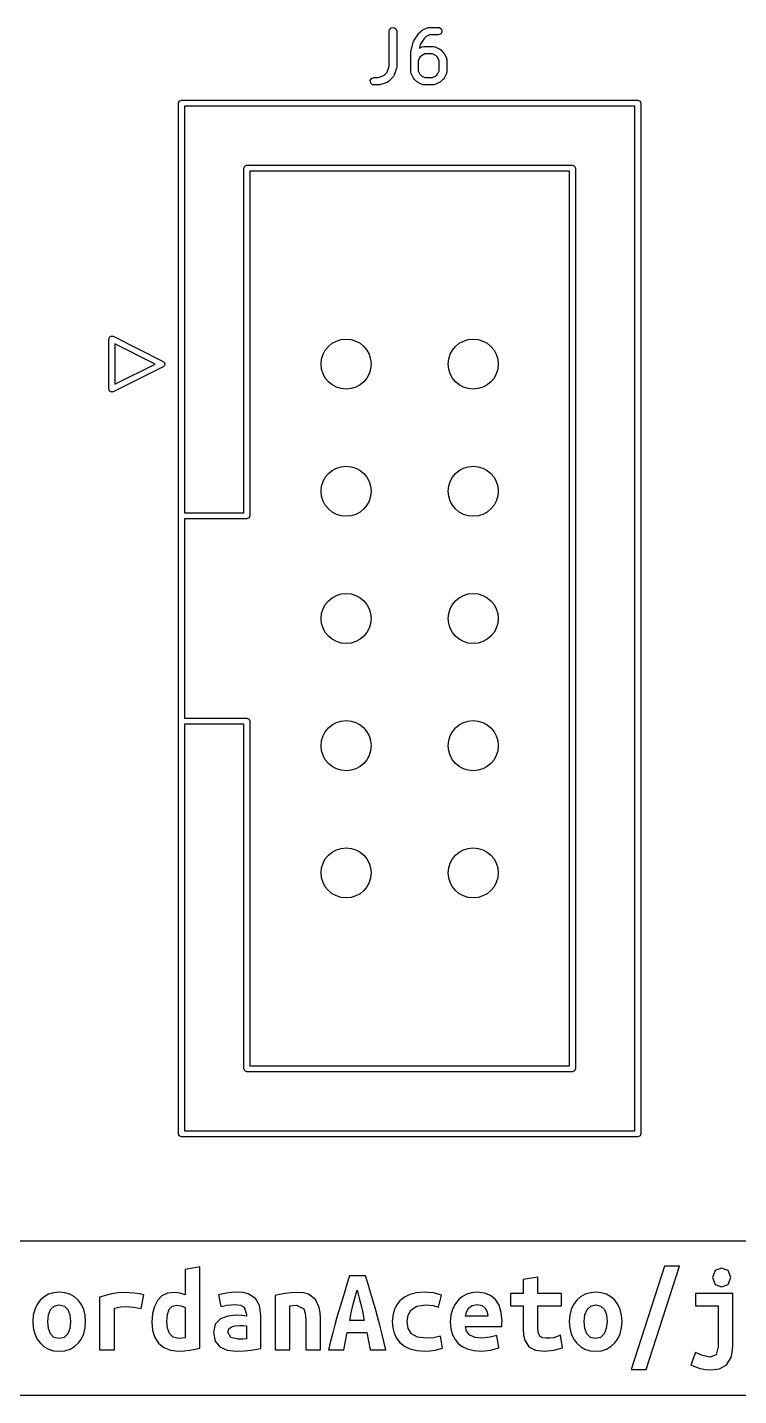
# Model space of a CAD drawing. Extents: x 80 to 221, y -131 to -73.
# Drawn here: x 174.99 to 189.2, y -130.07 to -102.75 of the extents above; entities that cross this region are included whole.
import ezdxf

# ---------------------------------------------------------------- set-up
doc = ezdxf.new("R2010")
doc.units = 0
doc.layers.add('BLACK', color=7, linetype='CONTINUOUS')

msp = doc.modelspace()

# ---------------------------------------------------------------- linework, layer by layer
at = {"layer": 'BLACK', "linetype": 'CONTINUOUS'}
for p, q in [((182.218, -102.826), (182.222, -102.801)), ((182.218, -103.528), (182.218, -102.826)), ((182.222, -102.801), (182.255, -102.761)), ((182.255, -102.761), (182.306, -102.753)), ((182.306, -102.753), (182.35, -102.778)), ((182.35, -102.778), (182.368, -102.826)), ((182.368, -102.826), (182.368, -103.541)), ((182.706, -103.023), (182.802, -102.88)), ((182.802, -102.88), (182.81, -102.872)), ((182.81, -102.872), (182.811, -102.869)), ((182.811, -102.869), (182.859, -102.821)), ((182.922, -102.969), (182.838, -103.095)), ((182.859, -102.821), (182.877, -102.808)), ((182.877, -102.808), (182.878, -102.807)), ((182.878, -102.807), (182.973, -102.759)), ((182.956, -102.936), (182.922, -102.969)), ((183.025, -102.901), (182.956, -102.936)), ((182.973, -102.759), (182.998, -102.752)), ((182.998, -102.752), (183.003, -102.753)), ((183.003, -102.753), (183.007, -102.751)), ((183.007, -102.751), (183.197, -102.751)), ((183.197, -102.901), (183.025, -102.901)), ((183.197, -102.751), (183.223, -102.756)), ((183.246, -102.884), (183.197, -102.901)), ((183.223, -102.756), (183.262, -102.789)), ((183.271, -102.839), (183.246, -102.884)), ((183.262, -102.789), (183.271, -102.839)), ((182.646, -103.255), (182.649, -103.24)), ((182.646, -103.636), (182.646, -103.255)), ((182.648, -103.237), (182.696, -103.046)), ((182.649, -103.24), (182.648, -103.237)), ((182.696, -103.046), (182.706, -103.023)), ((182.706, -103.023), (182.706, -103.023)), ((182.838, -103.095), (182.82, -103.169)), ((182.82, -103.169), (182.878, -103.14)), ((182.878, -103.14), (182.903, -103.133)), ((182.903, -103.133), (182.907, -103.134)), ((182.907, -103.134), (182.912, -103.132)), ((182.912, -103.132), (183.102, -103.132)), ((183.102, -103.132), (183.128, -103.137)), ((183.128, -103.137), (183.131, -103.14)), ((183.131, -103.14), (183.136, -103.14)), ((183.136, -103.14), (183.231, -103.188)), ((183.231, -103.188), (183.249, -103.201)), ((183.249, -103.201), (183.25, -103.202)), ((183.25, -103.202), (183.298, -103.25)), ((183.298, -103.25), (183.311, -103.268)), ((183.311, -103.268), (183.312, -103.269)), ((183.312, -103.269), (183.36, -103.364)), ((182.179, -103.643), (182.218, -103.528)), ((182.368, -103.541), (182.364, -103.563)), ((182.83, -103.347), (182.796, -103.416)), ((182.796, -103.416), (182.796, -103.618)), ((182.861, -103.317), (182.83, -103.347)), ((182.929, -103.282), (182.861, -103.317)), ((183.084, -103.282), (182.929, -103.282)), ((183.153, -103.317), (183.084, -103.282)), ((183.183, -103.347), (183.153, -103.317)), ((183.218, -103.416), (183.183, -103.347)), ((183.218, -103.618), (183.218, -103.416)), ((183.36, -103.364), (183.367, -103.389)), ((183.367, -103.389), (183.366, -103.394)), ((183.366, -103.394), (183.368, -103.398)), ((183.368, -103.398), (183.368, -103.636)), ((181.838, -103.813), (181.864, -103.769)), ((181.847, -103.864), (181.838, -103.813)), ((181.864, -103.769), (181.912, -103.751)), ((181.912, -103.751), (181.995, -103.751)), ((181.995, -103.751), (182.109, -103.713)), ((182.109, -103.713), (182.179, -103.643)), ((182.298, -103.737), (182.203, -103.832)), ((182.3, -103.732), (182.298, -103.737)), ((182.304, -103.73), (182.3, -103.732)), ((182.316, -103.707), (182.304, -103.73)), ((182.364, -103.564), (182.316, -103.707)), ((182.364, -103.563), (182.364, -103.564)), ((182.648, -103.64), (182.646, -103.636)), ((182.647, -103.644), (182.648, -103.64)), ((182.654, -103.669), (182.647, -103.644)), ((182.702, -103.765), (182.654, -103.669)), ((182.703, -103.766), (182.702, -103.765)), ((182.716, -103.784), (182.703, -103.766)), ((182.763, -103.832), (182.716, -103.784)), ((182.796, -103.618), (182.83, -103.687)), ((182.83, -103.687), (182.861, -103.717)), ((182.861, -103.717), (182.929, -103.751)), ((182.929, -103.751), (183.084, -103.751)), ((183.084, -103.751), (183.153, -103.717)), ((183.153, -103.717), (183.183, -103.687)), ((183.183, -103.687), (183.218, -103.618)), ((183.298, -103.784), (183.25, -103.832)), ((183.299, -103.783), (183.298, -103.784)), ((183.312, -103.765), (183.299, -103.783)), ((183.36, -103.669), (183.312, -103.765)), ((183.363, -103.662), (183.36, -103.665)), ((183.36, -103.665), (183.36, -103.669)), ((183.368, -103.636), (183.363, -103.662)), ((181.886, -103.897), (181.847, -103.864)), ((181.912, -103.901), (181.886, -103.897)), ((182.007, -103.901), (181.912, -103.901)), ((182.008, -103.901), (182.007, -103.901)), ((182.031, -103.898), (182.008, -103.901)), ((182.174, -103.85), (182.031, -103.898)), ((182.177, -103.847), (182.174, -103.85)), ((182.182, -103.847), (182.177, -103.847)), ((182.203, -103.832), (182.182, -103.847)), ((182.765, -103.832), (182.763, -103.832)), ((182.783, -103.846), (182.765, -103.832)), ((182.878, -103.893), (182.783, -103.846)), ((182.883, -103.894), (182.878, -103.893)), ((182.886, -103.897), (182.883, -103.894)), ((182.912, -103.901), (182.886, -103.897)), ((183.102, -103.901), (182.912, -103.901)), ((183.106, -103.9), (183.102, -103.901)), ((183.111, -103.901), (183.106, -103.9)), ((183.136, -103.893), (183.111, -103.901)), ((183.231, -103.846), (183.136, -103.893)), ((183.232, -103.845), (183.231, -103.846)), ((183.25, -103.832), (183.232, -103.845)), ((178.006, -104.264), (178.024, -104.222)), ((178.006, -124.844), (178.006, -104.264)), ((178.024, -104.222), (178.066, -104.204)), ((178.066, -104.204), (187.186, -104.204)), ((187.126, -104.324), (178.126, -104.324)), ((178.126, -104.324), (178.126, -112.444)), ((187.126, -124.784), (187.126, -104.324)), ((187.186, -104.204), (187.228, -104.222)), ((187.228, -104.222), (187.246, -104.264)), ((187.246, -104.264), (187.246, -124.844)), ((179.316, -105.564), (179.334, -105.522)), ((179.316, -112.444), (179.316, -105.564)), ((179.334, -105.522), (179.376, -105.504)), ((179.376, -105.504), (185.876, -105.504)), ((185.816, -105.624), (179.436, -105.624)), ((179.436, -105.624), (179.436, -112.504)), ((185.816, -123.484), (185.816, -105.624)), ((185.876, -105.504), (185.918, -105.522)), ((185.918, -105.522), (185.936, -105.564)), ((185.936, -105.564), (185.936, -123.544)), ((176.616, -108.974), (176.621, -108.961)), ((176.616, -109.974), (176.616, -108.974)), ((176.621, -108.961), (176.622, -108.947)), ((176.622, -108.947), (176.63, -108.941)), ((176.63, -108.941), (176.634, -108.932)), ((176.634, -108.932), (176.646, -108.926)), ((176.646, -108.926), (176.657, -108.917)), ((176.657, -108.917), (176.667, -108.918)), ((176.667, -108.918), (176.676, -108.914)), ((176.676, -108.914), (176.689, -108.919)), ((176.689, -108.919), (176.703, -108.92)), ((176.703, -108.92), (177.703, -109.42)), ((177.542, -109.474), (176.736, -109.071)), ((176.736, -109.071), (176.736, -109.877)), ((177.703, -109.528), (176.703, -110.028)), ((176.736, -109.877), (177.542, -109.474)), ((177.703, -109.42), (177.715, -109.435)), ((177.715, -109.513), (177.703, -109.528)), ((177.715, -109.435), (177.73, -109.447)), ((177.73, -109.501), (177.715, -109.513)), ((177.73, -109.447), (177.73, -109.452)), ((177.73, -109.452), (177.733, -109.455)), ((177.733, -109.493), (177.73, -109.496)), ((177.73, -109.496), (177.73, -109.501)), ((177.733, -109.455), (177.732, -109.474)), ((177.732, -109.474), (177.733, -109.493)), ((176.621, -109.987), (176.616, -109.974)), ((176.622, -110.001), (176.621, -109.987)), ((176.63, -110.007), (176.622, -110.001)), ((176.634, -110.016), (176.63, -110.007)), ((176.646, -110.022), (176.634, -110.016)), ((176.657, -110.031), (176.646, -110.022)), ((176.667, -110.03), (176.657, -110.031)), ((176.676, -110.034), (176.667, -110.03)), ((176.689, -110.029), (176.676, -110.034)), ((176.703, -110.028), (176.689, -110.029)), ((178.126, -112.444), (179.316, -112.444)), ((179.418, -112.546), (179.376, -112.564)), ((179.436, -112.504), (179.418, -112.546)), ((179.376, -112.564), (178.126, -112.564)), ((178.126, -112.564), (178.126, -116.544)), ((178.126, -116.544), (179.376, -116.544)), ((179.376, -116.544), (179.418, -116.562)), ((179.418, -116.562), (179.436, -116.604)), ((179.436, -116.604), (179.436, -123.484)), ((179.316, -116.664), (178.126, -116.664)), ((178.126, -116.664), (178.126, -124.784)), ((179.316, -123.544), (179.316, -116.664)), ((179.436, -123.484), (185.816, -123.484)), ((179.334, -123.586), (179.316, -123.544)), ((179.376, -123.604), (179.334, -123.586)), ((185.876, -123.604), (179.376, -123.604)), ((185.918, -123.586), (185.876, -123.604)), ((185.936, -123.544), (185.918, -123.586)), ((178.024, -124.886), (178.006, -124.844)), ((178.126, -124.784), (187.126, -124.784)), ((187.246, -124.844), (187.228, -124.886)), ((178.066, -124.904), (178.024, -124.886)), ((187.186, -124.904), (178.066, -124.904)), ((187.228, -124.886), (187.186, -124.904)), ((160.307, -126.977), (212.311, -126.977)), ((178.434, -127.501), (178.141, -127.551)), ((178.141, -127.551), (178.141, -128.061)), ((178.434, -129.121), (178.434, -127.501)), ((187.714, -127.489), (187.047, -129.547)), ((187.352, -129.547), (188.014, -127.489)), ((188.014, -127.489), (187.714, -127.489)), ((188.727, -127.575), (188.674, -127.713)), ((188.857, -127.525), (188.727, -127.575)), ((188.988, -127.575), (188.857, -127.525)), ((189.043, -127.713), (188.988, -127.575)), ((181.372, -127.843), (181.321, -128.011)), ((181.423, -127.68), (181.372, -127.843)), ((181.742, -127.68), (181.423, -127.68)), ((181.794, -127.844), (181.742, -127.68)), ((181.846, -128.014), (181.794, -127.844)), ((185.187, -127.706), (184.895, -127.754)), ((184.895, -127.754), (184.895, -128.035)), ((185.187, -128.035), (185.187, -127.706)), ((188.674, -127.713), (188.727, -127.849)), ((188.727, -127.849), (188.857, -127.899)), ((188.857, -127.899), (188.988, -127.849)), ((188.988, -127.849), (189.043, -127.713)), ((175.324, -128.098), (175.247, -128.167)), ((175.415, -128.048), (175.324, -128.098)), ((175.517, -128.016), (175.415, -128.048)), ((175.627, -128.006), (175.517, -128.016)), ((175.738, -128.016), (175.627, -128.006)), ((175.84, -128.048), (175.738, -128.016)), ((175.93, -128.098), (175.84, -128.048)), ((176.007, -128.167), (175.93, -128.098)), ((176.55, -128.07), (176.432, -128.108)), ((176.432, -128.108), (176.432, -129.154)), ((176.671, -128.039), (176.55, -128.07)), ((176.804, -128.02), (176.671, -128.039)), ((176.958, -128.013), (176.804, -128.02)), ((177.026, -128.016), (176.958, -128.013)), ((177.12, -128.024), (177.026, -128.016)), ((177.221, -128.038), (177.12, -128.024)), ((177.313, -128.061), (177.221, -128.038)), ((177.26, -128.332), (177.313, -128.061)), ((177.677, -128.081), (177.59, -128.169)), ((177.789, -128.028), (177.677, -128.081)), ((177.925, -128.011), (177.789, -128.028)), ((178.041, -128.024), (177.925, -128.011)), ((178.141, -128.061), (178.041, -128.024)), ((178.965, -128.022), (178.81, -128.056)), ((178.81, -128.056), (178.851, -128.292)), ((179.067, -128.01), (178.965, -128.022)), ((179.172, -128.006), (179.067, -128.01)), ((179.299, -128.014), (179.172, -128.006)), ((179.402, -128.038), (179.299, -128.014)), ((179.549, -128.129), (179.402, -128.038)), ((179.627, -128.272), (179.549, -128.129)), ((180.029, -128.05), (179.942, -128.07)), ((179.942, -128.07), (179.942, -129.154)), ((180.136, -128.03), (180.029, -128.05)), ((180.256, -128.016), (180.136, -128.03)), ((180.387, -128.011), (180.256, -128.016)), ((180.509, -128.02), (180.387, -128.011)), ((180.608, -128.048), (180.509, -128.02)), ((180.748, -128.153), (180.608, -128.048)), ((181.321, -128.011), (181.269, -128.183)), ((181.493, -128.272), (181.531, -128.124)), ((181.531, -128.124), (181.575, -127.966)), ((181.575, -127.966), (181.619, -128.124)), ((181.619, -128.124), (181.657, -128.272)), ((181.898, -128.188), (181.846, -128.014)), ((182.521, -128.107), (182.432, -128.179)), ((182.631, -128.053), (182.521, -128.107)), ((182.763, -128.018), (182.631, -128.053)), ((182.918, -128.006), (182.763, -128.018)), ((183.099, -128.02), (182.918, -128.006)), ((183.263, -128.068), (183.099, -128.02)), ((183.199, -128.304), (183.263, -128.068)), ((183.681, -128.092), (183.602, -128.157)), ((183.771, -128.044), (183.681, -128.092)), ((183.867, -128.016), (183.771, -128.044)), ((183.966, -128.006), (183.867, -128.016)), ((184.118, -128.022), (183.966, -128.006)), ((184.243, -128.071), (184.118, -128.022)), ((184.342, -128.153), (184.243, -128.071)), ((184.895, -128.035), (184.64, -128.035)), ((184.64, -128.035), (184.64, -128.278)), ((185.657, -128.035), (185.187, -128.035)), ((185.657, -128.278), (185.657, -128.035)), ((186.04, -128.098), (185.963, -128.167)), ((186.13, -128.048), (186.04, -128.098)), ((186.232, -128.016), (186.13, -128.048)), ((186.342, -128.006), (186.232, -128.016)), ((186.454, -128.016), (186.342, -128.006)), ((186.555, -128.048), (186.454, -128.016)), ((186.645, -128.098), (186.555, -128.048)), ((186.722, -128.167), (186.645, -128.098)), ((188.333, -128.035), (188.333, -128.278)), ((189.078, -128.035), (188.333, -128.035)), ((189.078, -129.08), (189.078, -128.035)), ((175.137, -128.353), (175.108, -128.467)), ((175.184, -128.252), (175.137, -128.353)), ((175.247, -128.167), (175.184, -128.252)), ((175.41, -128.459), (175.454, -128.353)), ((175.454, -128.353), (175.526, -128.284)), ((175.526, -128.284), (175.627, -128.261)), ((175.627, -128.261), (175.729, -128.284)), ((175.729, -128.284), (175.799, -128.353)), ((175.799, -128.353), (175.84, -128.459)), ((176.069, -128.252), (176.007, -128.167)), ((176.115, -128.353), (176.069, -128.252)), ((176.143, -128.467), (176.115, -128.353)), ((176.727, -128.323), (176.848, -128.3)), ((176.727, -129.154), (176.727, -128.323)), ((176.848, -128.3), (176.97, -128.294)), ((176.97, -128.294), (177.034, -128.297)), ((177.034, -128.297), (177.113, -128.305)), ((177.113, -128.305), (177.192, -128.318)), ((177.192, -128.318), (177.26, -128.332)), ((177.527, -128.288), (177.49, -128.432)), ((177.59, -128.169), (177.527, -128.288)), ((177.787, -128.448), (177.822, -128.347)), ((177.822, -128.347), (177.884, -128.284)), ((177.884, -128.284), (177.975, -128.263)), ((177.975, -128.263), (178.065, -128.276)), ((178.065, -128.276), (178.141, -128.308)), ((178.141, -128.308), (178.141, -128.918)), ((178.851, -128.292), (178.976, -128.263)), ((178.976, -128.263), (179.137, -128.251)), ((179.137, -128.251), (179.246, -128.265)), ((179.246, -128.265), (179.318, -128.307)), ((179.318, -128.307), (179.37, -128.447)), ((179.651, -128.461), (179.627, -128.272)), ((180.234, -128.275), (180.302, -128.268)), ((180.234, -129.154), (180.234, -128.275)), ((180.302, -128.268), (180.368, -128.266)), ((180.368, -128.266), (180.513, -128.335)), ((180.513, -128.335), (180.54, -128.426)), ((180.82, -128.314), (180.748, -128.153)), ((180.836, -128.414), (180.82, -128.314)), ((181.216, -128.36), (181.173, -128.506)), ((181.269, -128.183), (181.216, -128.36)), ((181.46, -128.418), (181.493, -128.272)), ((181.657, -128.272), (181.689, -128.418)), ((181.95, -128.367), (181.898, -128.188)), ((181.991, -128.515), (181.95, -128.367)), ((182.316, -128.366), (182.287, -128.476)), ((182.364, -128.265), (182.316, -128.366)), ((182.432, -128.179), (182.364, -128.265)), ((182.594, -128.461), (182.656, -128.355)), ((182.656, -128.355), (182.769, -128.286)), ((182.769, -128.286), (182.944, -128.261)), ((182.944, -128.261), (183.093, -128.274)), ((183.093, -128.274), (183.199, -128.304)), ((183.482, -128.344), (183.449, -128.465)), ((183.535, -128.242), (183.482, -128.344)), ((183.602, -128.157), (183.535, -128.242)), ((183.74, -128.487), (183.76, -128.399)), ((183.76, -128.399), (183.803, -128.323)), ((183.803, -128.323), (183.872, -128.27)), ((183.872, -128.27), (183.971, -128.251)), ((183.971, -128.251), (184.071, -128.272)), ((184.071, -128.272), (184.137, -128.325)), ((184.137, -128.325), (184.175, -128.4)), ((184.175, -128.4), (184.187, -128.487)), ((184.414, -128.265), (184.342, -128.153)), ((184.456, -128.408), (184.414, -128.265)), ((184.64, -128.278), (184.895, -128.278)), ((184.895, -128.278), (184.895, -128.737)), ((185.187, -128.73), (185.187, -128.278)), ((185.187, -128.278), (185.657, -128.278)), ((185.853, -128.353), (185.824, -128.467)), ((185.9, -128.252), (185.853, -128.353)), ((185.963, -128.167), (185.9, -128.252)), ((186.126, -128.459), (186.17, -128.353)), ((186.17, -128.353), (186.242, -128.284)), ((186.242, -128.284), (186.342, -128.261)), ((186.342, -128.261), (186.445, -128.284)), ((186.445, -128.284), (186.515, -128.353)), ((186.515, -128.353), (186.555, -128.459)), ((186.784, -128.252), (186.722, -128.167)), ((186.83, -128.353), (186.784, -128.252)), ((186.859, -128.467), (186.83, -128.353)), ((188.333, -128.278), (188.785, -128.278)), ((188.785, -128.278), (188.785, -129.094)), ((175.108, -128.467), (175.098, -128.592)), ((175.098, -128.592), (175.108, -128.719)), ((175.396, -128.594), (175.41, -128.459)), ((175.409, -128.73), (175.396, -128.594)), ((175.853, -128.594), (175.838, -128.73)), ((175.84, -128.459), (175.853, -128.594)), ((176.153, -128.592), (176.143, -128.467)), ((176.143, -128.719), (176.153, -128.592)), ((177.49, -128.432), (177.477, -128.601)), ((177.477, -128.601), (177.492, -128.768)), ((177.775, -128.587), (177.787, -128.448)), ((177.789, -128.723), (177.775, -128.587)), ((178.744, -128.647), (178.706, -128.811)), ((178.846, -128.539), (178.744, -128.647)), ((178.994, -128.481), (178.846, -128.539)), ((179.168, -128.463), (178.994, -128.481)), ((179.064, -128.694), (179.139, -128.674)), ((179.139, -128.674), (179.227, -128.668)), ((179.275, -128.468), (179.168, -128.463)), ((179.227, -128.668), (179.301, -128.672)), ((179.37, -128.482), (179.275, -128.468)), ((179.301, -128.672), (179.37, -128.68)), ((179.37, -128.447), (179.37, -128.482)), ((179.651, -129.128), (179.651, -128.461)), ((180.54, -128.426), (180.549, -128.561)), ((180.549, -128.561), (180.549, -129.154)), ((180.842, -128.523), (180.836, -128.414)), ((180.842, -129.154), (180.842, -128.523)), ((181.13, -128.659), (181.088, -128.818)), ((181.173, -128.506), (181.13, -128.659)), ((181.43, -128.57), (181.46, -128.418)), ((181.718, -128.57), (181.43, -128.57)), ((181.689, -128.418), (181.718, -128.57)), ((182.032, -128.667), (181.991, -128.515)), ((182.072, -128.824), (182.032, -128.667)), ((182.287, -128.476), (182.278, -128.594)), ((182.278, -128.594), (182.287, -128.714)), ((182.575, -128.594), (182.594, -128.461)), ((182.597, -128.732), (182.575, -128.594)), ((183.449, -128.465), (183.437, -128.604)), ((183.437, -128.604), (183.448, -128.738)), ((184.187, -128.487), (183.74, -128.487)), ((184.471, -128.58), (184.456, -128.408)), ((184.466, -128.689), (184.469, -128.639)), ((184.469, -128.639), (184.471, -128.58)), ((185.824, -128.467), (185.814, -128.592)), ((185.814, -128.592), (185.823, -128.719)), ((186.111, -128.594), (186.126, -128.459)), ((186.125, -128.73), (186.111, -128.594)), ((186.569, -128.594), (186.554, -128.73)), ((186.555, -128.459), (186.569, -128.594)), ((186.869, -128.592), (186.859, -128.467)), ((186.859, -128.719), (186.869, -128.592)), ((175.108, -128.719), (175.136, -128.834)), ((175.136, -128.834), (175.182, -128.934)), ((175.182, -128.934), (175.245, -129.02)), ((175.449, -128.837), (175.409, -128.73)), ((175.519, -128.907), (175.449, -128.837)), ((175.622, -128.93), (175.519, -128.907)), ((175.722, -128.907), (175.622, -128.93)), ((175.795, -128.837), (175.722, -128.907)), ((175.838, -128.73), (175.795, -128.837)), ((176.008, -129.02), (176.069, -128.934)), ((176.069, -128.934), (176.115, -128.834)), ((176.115, -128.834), (176.143, -128.719)), ((177.492, -128.768), (177.537, -128.909)), ((177.537, -128.909), (177.611, -129.025)), ((177.831, -128.832), (177.789, -128.723)), ((177.903, -128.904), (177.831, -128.832)), ((178.01, -128.928), (177.903, -128.904)), ((178.077, -128.925), (178.01, -128.928)), ((178.141, -128.918), (178.077, -128.925)), ((178.706, -128.811), (178.739, -128.984)), ((178.994, -128.804), (179.013, -128.735)), ((179.051, -128.912), (178.994, -128.804)), ((179.013, -128.735), (179.064, -128.694)), ((179.199, -128.944), (179.051, -128.912)), ((179.291, -128.943), (179.199, -128.944)), ((179.37, -128.937), (179.291, -128.943)), ((179.37, -128.68), (179.37, -128.937)), ((181.088, -128.818), (181.046, -128.983)), ((181.308, -129.154), (181.375, -128.813)), ((181.375, -128.813), (181.768, -128.813)), ((181.768, -128.813), (181.837, -129.154)), ((182.112, -128.987), (182.072, -128.824)), ((182.287, -128.714), (182.314, -128.825)), ((182.314, -128.825), (182.362, -128.925)), ((182.362, -128.925), (182.43, -129.011)), ((182.662, -128.837), (182.597, -128.732)), ((182.78, -128.903), (182.662, -128.837)), ((182.959, -128.925), (182.78, -128.903)), ((183.103, -128.916), (182.959, -128.925)), ((183.24, -128.885), (183.103, -128.916)), ((183.282, -129.125), (183.24, -128.885)), ((183.448, -128.738), (183.48, -128.854)), ((183.48, -128.854), (183.532, -128.952)), ((183.762, -128.787), (183.74, -128.689)), ((183.74, -128.689), (184.466, -128.689)), ((183.83, -128.862), (183.762, -128.787)), ((183.934, -128.909), (183.83, -128.862)), ((184.063, -128.925), (183.934, -128.909)), ((184.231, -128.906), (184.063, -128.925)), ((184.366, -128.868), (184.231, -128.906)), ((184.406, -129.118), (184.366, -128.868)), ((184.895, -128.737), (184.902, -128.864)), ((184.902, -128.864), (184.923, -128.965)), ((185.199, -128.83), (185.187, -128.73)), ((185.233, -128.89), (185.199, -128.83)), ((185.285, -128.918), (185.233, -128.89)), ((185.354, -128.925), (185.285, -128.918)), ((185.429, -128.923), (185.354, -128.925)), ((185.496, -128.915), (185.429, -128.923)), ((185.562, -128.897), (185.496, -128.915)), ((185.637, -128.866), (185.562, -128.897)), ((185.678, -129.118), (185.637, -128.866)), ((185.823, -128.719), (185.852, -128.834)), ((185.852, -128.834), (185.898, -128.934)), ((185.898, -128.934), (185.96, -129.02)), ((186.165, -128.837), (186.125, -128.73)), ((186.235, -128.907), (186.165, -128.837)), ((186.338, -128.93), (186.235, -128.907)), ((186.438, -128.907), (186.338, -128.93)), ((186.51, -128.837), (186.438, -128.907)), ((186.554, -128.73), (186.51, -128.837)), ((186.723, -129.02), (186.785, -128.934)), ((186.785, -128.934), (186.83, -128.834)), ((186.83, -128.834), (186.859, -128.719)), ((175.245, -129.02), (175.321, -129.09)), ((175.321, -129.09), (175.411, -129.142)), ((175.411, -129.142), (175.513, -129.174)), ((175.513, -129.174), (175.627, -129.185)), ((175.627, -129.185), (175.74, -129.174)), ((175.74, -129.174), (175.842, -129.142)), ((175.842, -129.142), (175.932, -129.09)), ((175.932, -129.09), (176.008, -129.02)), ((176.432, -129.154), (176.727, -129.154)), ((177.611, -129.025), (177.715, -129.111)), ((177.715, -129.111), (177.847, -129.163)), ((177.847, -129.163), (178.008, -129.18)), ((178.008, -129.18), (178.121, -129.176)), ((178.121, -129.176), (178.237, -129.163)), ((178.237, -129.163), (178.344, -129.144)), ((178.344, -129.144), (178.434, -129.121)), ((178.739, -128.984), (178.834, -129.098)), ((178.834, -129.098), (178.983, -129.161)), ((178.983, -129.161), (179.177, -129.18)), ((179.177, -129.18), (179.327, -129.175)), ((179.327, -129.175), (179.461, -129.161)), ((179.461, -129.161), (179.651, -129.128)), ((179.942, -129.154), (180.234, -129.154)), ((180.549, -129.154), (180.842, -129.154)), ((181.046, -128.983), (181.004, -129.154)), ((181.004, -129.154), (181.308, -129.154)), ((181.837, -129.154), (182.151, -129.154)), ((182.151, -129.154), (182.112, -128.987)), ((182.43, -129.011), (182.52, -129.081)), ((182.52, -129.081), (182.631, -129.135)), ((182.631, -129.135), (182.766, -129.169)), ((182.766, -129.169), (182.925, -129.18)), ((182.925, -129.18), (183.037, -129.176)), ((183.037, -129.176), (183.132, -129.165)), ((183.132, -129.165), (183.282, -129.125)), ((183.532, -128.952), (183.603, -129.034)), ((183.603, -129.034), (183.691, -129.097)), ((183.691, -129.097), (183.796, -129.143)), ((183.796, -129.143), (183.916, -129.171)), ((183.916, -129.171), (184.052, -129.18)), ((184.052, -129.18), (184.244, -129.162)), ((184.244, -129.162), (184.406, -129.118)), ((184.923, -128.965), (185.006, -129.099)), ((185.006, -129.099), (185.14, -129.163)), ((185.14, -129.163), (185.321, -129.18)), ((185.321, -129.18), (185.503, -129.166)), ((185.503, -129.166), (185.678, -129.118)), ((185.96, -129.02), (186.037, -129.09)), ((186.037, -129.09), (186.127, -129.142)), ((186.127, -129.142), (186.229, -129.174)), ((186.229, -129.174), (186.342, -129.185)), ((186.342, -129.185), (186.456, -129.174)), ((186.456, -129.174), (186.558, -129.142)), ((186.558, -129.142), (186.647, -129.09)), ((186.647, -129.09), (186.723, -129.02)), ((188.333, -129.209), (188.243, -129.456)), ((188.477, -129.272), (188.333, -129.209)), ((188.785, -129.094), (188.745, -129.257)), ((189.045, -129.307), (189.07, -129.205)), ((189.07, -129.205), (189.078, -129.08)), ((188.243, -129.456), (188.335, -129.497)), ((188.631, -129.301), (188.477, -129.272)), ((188.745, -129.257), (188.631, -129.301)), ((188.815, -129.535), (188.953, -129.455)), ((188.953, -129.455), (189.045, -129.307)), ((187.047, -129.547), (187.352, -129.547)), ((188.335, -129.497), (188.431, -129.53)), ((188.431, -129.53), (188.532, -129.552)), ((188.532, -129.552), (188.643, -129.559)), ((188.643, -129.559), (188.815, -129.535)), ((212.311, -130.071), (160.307, -130.071))]:
    msp.add_line(p, q, dxfattribs=at)
at = {"layer": 'BLACK'}
for centre in [(181.356, -109.474), (183.896, -109.474), (181.356, -112.014), (183.896, -112.014), (181.356, -114.554), (183.896, -114.554), (181.356, -117.094), (183.896, -117.094), (181.356, -119.634), (183.896, -119.634)]:
    msp.add_circle(centre, 0.5, dxfattribs=at)

doc.saveas('drawing.dxf')
